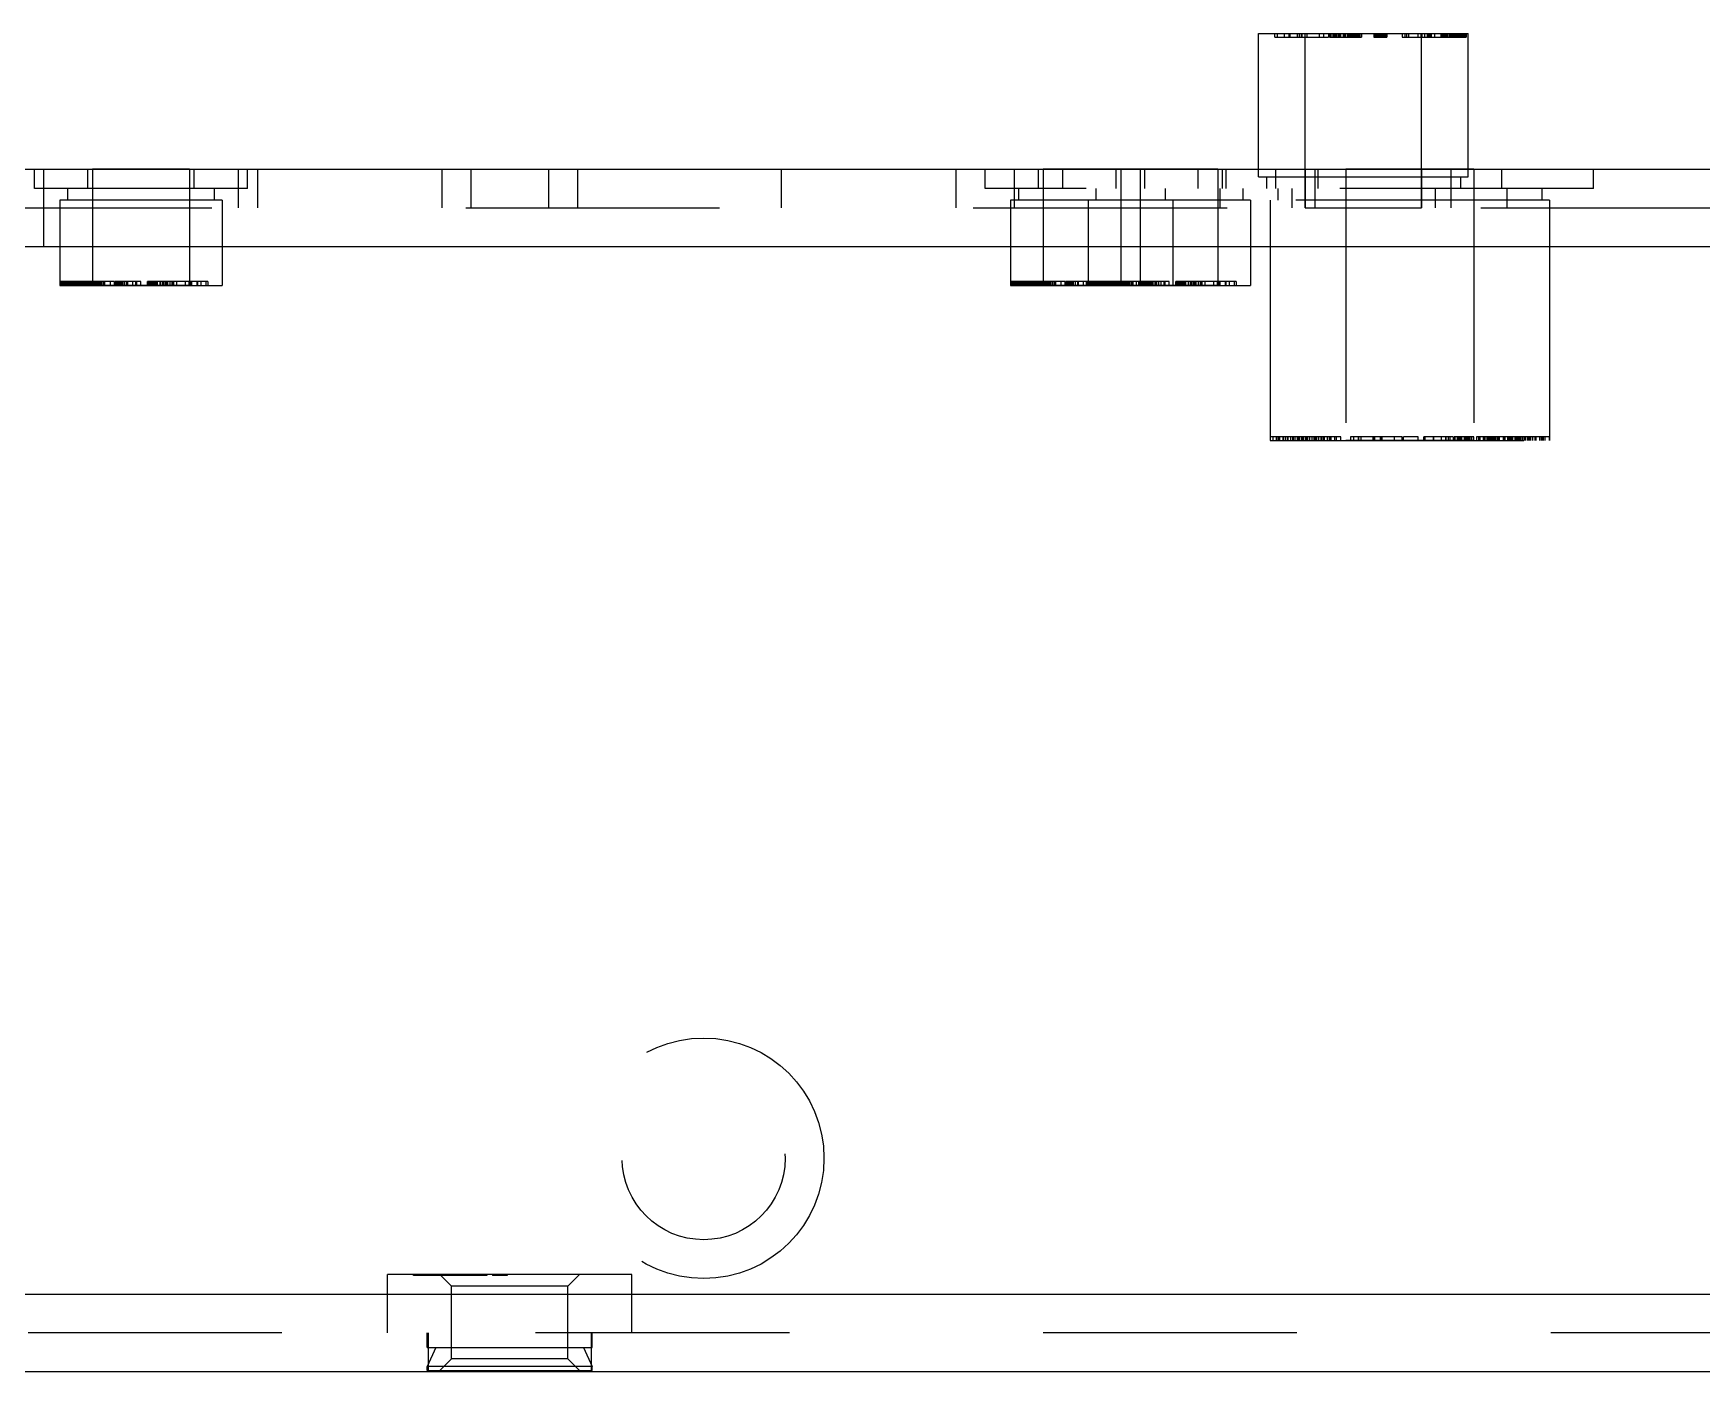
# Model space of a CAD drawing. Header units: millimetres. Extents: x 0 to 1189, y 25 to 866.
# Drawn here: x 294.63 to 337.62, y 264.84 to 299.34 of the extents above; entities that cross this region are included whole.
import ezdxf

# ---------------------------------------------------------------- set-up
doc = ezdxf.new("R2010")
doc.units = ezdxf.units.MM
doc.header["$LTSCALE"] = 65.395
doc.linetypes.add('HIDDEN', pattern=[0.2, 0.1, -0.1])
doc.layers.get('0').update_dxf_attribs({"linetype": 'CONTINUOUS'})
doc.layers.add('02___PRT_ALL_AXES', color=7, linetype='CONTINUOUS')
doc.layers.add('DEFAULT_2', color=8, linetype='HIDDEN')

msp = doc.modelspace()

# ---------------------------------------------------------------- linework, layer by layer
at = {"color": 7, "linetype": 'Continuous'}
for p, q in [((326.202, 295.838), (326.202, 299.338)), ((326.202, 299.338), (331.602, 299.338)), ((326.623, 299.238), (326.623, 299.338)), ((326.623, 299.238), (326.693, 299.238)), ((326.693, 299.238), (326.693, 299.338)), ((326.874, 299.238), (326.874, 299.338)), ((326.874, 299.238), (326.988, 299.238)), ((326.988, 299.238), (326.988, 299.338)), ((327.205, 299.238), (327.205, 299.338)), ((327.205, 299.238), (327.306, 299.238)), ((327.306, 299.238), (327.306, 299.338)), ((328.263, 299.238), (328.263, 299.338)), ((328.263, 299.238), (328.437, 299.238)), ((328.31, 299.338), (328.31, 299.238)), ((328.432, 299.338), (328.432, 299.238)), ((328.437, 299.238), (328.437, 299.338)), ((330.553, 299.238), (330.553, 299.338)), ((330.553, 299.238), (330.651, 299.238)), ((330.651, 299.238), (330.651, 299.338)), ((331.147, 299.238), (331.147, 299.338)), ((331.147, 299.238), (331.203, 299.238)), ((331.203, 299.238), (331.203, 299.338)), ((331.521, 299.238), (331.521, 299.338)), ((331.521, 299.238), (331.551, 299.238)), ((331.551, 299.238), (331.551, 299.338)), ((331.602, 295.838), (331.602, 299.338))]:
    msp.add_line(p, q, dxfattribs=at)
at = {"color": 3, "linetype": 'Continuous'}
for p, q in [((161.902, 295.838), (571.902, 295.838)), ((351.872, 293.838), (160.902, 293.838)), ((160.902, 266.838), (572.902, 266.838)), ((160.902, 264.838), (572.902, 264.838))]:
    msp.add_line(p, q, dxfattribs=at)
at = {"layer": '02___PRT_ALL_AXES', "color": 7, "linetype": 'Continuous'}
for p, q in [((326.202, 295.838), (326.202, 299.338)), ((331.602, 295.838), (331.602, 299.338))]:
    msp.add_line(p, q, dxfattribs=at)
at = {"layer": '02___PRT_ALL_AXES', "color": 8, "linetype": 'HIDDEN'}
for p, q in [((327.402, 294.838), (327.402, 299.338)), ((327.402, 299.338), (330.402, 299.338)), ((330.402, 294.838), (330.402, 299.338)), ((296.152, 295.838), (296.152, 292.838)), ((298.652, 295.838), (296.152, 295.838)), ((298.652, 295.838), (298.652, 292.838)), ((320.652, 295.838), (320.652, 292.838)), ((325.152, 295.838), (320.652, 295.838)), ((322.652, 295.838), (322.652, 292.838)), ((323.152, 295.838), (323.152, 292.838)), ((325.152, 295.838), (325.152, 292.838)), ((326.202, 295.638), (326.202, 295.838)), ((328.452, 295.838), (328.452, 288.838)), ((331.752, 295.838), (328.452, 295.838)), ((331.602, 295.638), (331.602, 295.838)), ((331.752, 295.838), (331.752, 288.838)), ((295.312, 295.038), (295.312, 292.838)), ((299.492, 295.038), (299.492, 292.838)), ((319.812, 295.038), (319.812, 292.838)), ((321.812, 295.038), (321.812, 292.838)), ((323.992, 295.038), (323.992, 292.838)), ((325.992, 295.038), (325.992, 292.838)), ((326.502, 295.038), (326.502, 288.838)), ((333.702, 295.038), (333.702, 288.938)), ((327.402, 294.838), (330.402, 294.838)), ((298.652, 292.838), (296.152, 292.838)), ((325.152, 292.838), (320.652, 292.838)), ((331.752, 288.838), (328.452, 288.838))]:
    msp.add_line(p, q, dxfattribs=at)
at = {"layer": 'DEFAULT_2', "color": 8, "linetype": 'HIDDEN'}
for p, q in [((326.693, 299.238), (326.874, 299.238)), ((326.988, 299.238), (327.205, 299.238)), ((327.008, 299.338), (327.008, 299.238)), ((327.249, 299.338), (327.249, 299.238)), ((327.306, 299.238), (328.002, 299.238)), ((327.319, 299.338), (327.319, 299.238)), ((327.447, 299.338), (327.447, 299.238)), ((327.761, 299.338), (327.761, 299.238)), ((327.874, 299.338), (327.874, 299.238)), ((328.002, 299.338), (328.002, 299.238)), ((328.03, 299.338), (328.03, 299.238)), ((328.03, 299.238), (328.263, 299.238)), ((328.038, 299.338), (328.038, 299.238)), ((328.065, 299.338), (328.065, 299.238)), ((328.118, 299.338), (328.118, 299.238)), ((328.132, 299.338), (328.132, 299.238)), ((328.144, 299.338), (328.144, 299.238)), ((328.16, 299.338), (328.16, 299.238)), ((328.176, 299.338), (328.176, 299.238)), ((328.191, 299.338), (328.191, 299.238)), ((328.197, 299.338), (328.197, 299.238)), ((328.212, 299.338), (328.212, 299.238)), ((328.262, 299.338), (328.262, 299.238)), ((328.296, 299.338), (328.296, 299.238)), ((328.315, 299.338), (328.315, 299.238)), ((328.385, 299.338), (328.385, 299.238)), ((328.387, 299.338), (328.387, 299.238)), ((328.405, 299.338), (328.405, 299.238)), ((328.422, 299.338), (328.422, 299.238)), ((328.437, 299.238), (328.853, 299.238)), ((328.486, 299.338), (328.486, 299.238)), ((328.492, 299.338), (328.492, 299.238)), ((328.504, 299.338), (328.504, 299.238)), ((328.517, 299.338), (328.517, 299.238)), ((328.534, 299.338), (328.534, 299.238)), ((328.539, 299.338), (328.539, 299.238)), ((328.573, 299.338), (328.573, 299.238)), ((328.575, 299.338), (328.575, 299.238)), ((328.584, 299.338), (328.584, 299.238)), ((328.604, 299.338), (328.604, 299.238)), ((328.607, 299.338), (328.607, 299.238)), ((328.633, 299.338), (328.633, 299.238)), ((328.635, 299.338), (328.635, 299.238)), ((328.657, 299.338), (328.657, 299.238)), ((328.658, 299.338), (328.658, 299.238)), ((328.662, 299.338), (328.662, 299.238)), ((328.671, 299.338), (328.671, 299.238)), ((328.677, 299.338), (328.677, 299.238)), ((328.68, 299.338), (328.68, 299.238)), ((328.684, 299.338), (328.684, 299.238)), ((328.713, 299.338), (328.713, 299.238)), ((328.723, 299.338), (328.723, 299.238)), ((328.731, 299.338), (328.731, 299.238)), ((328.742, 299.338), (328.742, 299.238)), ((328.751, 299.338), (328.751, 299.238)), ((328.753, 299.338), (328.753, 299.238)), ((328.764, 299.338), (328.764, 299.238)), ((328.779, 299.338), (328.779, 299.238)), ((328.782, 299.338), (328.782, 299.238)), ((328.786, 299.338), (328.786, 299.238)), ((328.806, 299.338), (328.806, 299.238)), ((328.844, 299.338), (328.844, 299.238)), ((328.85, 299.338), (328.85, 299.238)), ((328.853, 299.338), (328.853, 299.238)), ((329.17, 299.338), (329.17, 299.238)), ((329.17, 299.238), (329.509, 299.238)), ((329.186, 299.338), (329.186, 299.238)), ((329.224, 299.338), (329.224, 299.238)), ((329.249, 299.338), (329.249, 299.238)), ((329.279, 299.338), (329.279, 299.238)), ((329.311, 299.338), (329.311, 299.238)), ((329.319, 299.338), (329.319, 299.238)), ((329.32, 299.338), (329.32, 299.238)), ((329.328, 299.338), (329.328, 299.238)), ((329.351, 299.338), (329.351, 299.238)), ((329.36, 299.338), (329.36, 299.238)), ((329.36, 299.338), (329.36, 299.238)), ((329.369, 299.338), (329.369, 299.238)), ((329.4, 299.338), (329.4, 299.238)), ((329.431, 299.338), (329.431, 299.238)), ((329.456, 299.338), (329.456, 299.238)), ((329.493, 299.338), (329.493, 299.238)), ((329.509, 299.338), (329.509, 299.238)), ((329.9, 299.338), (329.9, 299.238)), ((329.9, 299.238), (330.553, 299.238)), ((329.967, 299.338), (329.967, 299.238)), ((329.975, 299.338), (329.975, 299.238)), ((330.018, 299.338), (330.018, 299.238)), ((330.067, 299.338), (330.067, 299.238)), ((330.069, 299.338), (330.069, 299.238)), ((330.304, 299.338), (330.304, 299.238)), ((330.379, 299.338), (330.379, 299.238)), ((330.406, 299.338), (330.406, 299.238)), ((330.479, 299.338), (330.479, 299.238)), ((330.481, 299.338), (330.481, 299.238)), ((330.574, 299.338), (330.574, 299.238)), ((330.606, 299.338), (330.606, 299.238)), ((330.634, 299.338), (330.634, 299.238)), ((330.649, 299.338), (330.649, 299.238)), ((330.651, 299.238), (331.147, 299.238)), ((330.738, 299.338), (330.738, 299.238)), ((330.898, 299.338), (330.898, 299.238)), ((330.9, 299.338), (330.9, 299.238)), ((330.928, 299.338), (330.928, 299.238)), ((330.938, 299.338), (330.938, 299.238)), ((330.971, 299.338), (330.971, 299.238)), ((331.004, 299.338), (331.004, 299.238)), ((331.007, 299.338), (331.007, 299.238)), ((331.019, 299.338), (331.019, 299.238)), ((331.031, 299.338), (331.031, 299.238)), ((331.051, 299.338), (331.051, 299.238)), ((331.056, 299.338), (331.056, 299.238)), ((331.058, 299.338), (331.058, 299.238)), ((331.07, 299.338), (331.07, 299.238)), ((331.114, 299.338), (331.114, 299.238)), ((331.126, 299.338), (331.126, 299.238)), ((331.153, 299.338), (331.153, 299.238)), ((331.197, 299.338), (331.197, 299.238)), ((331.203, 299.238), (331.521, 299.238)), ((331.206, 299.338), (331.206, 299.238)), ((331.233, 299.338), (331.233, 299.238)), ((331.264, 299.338), (331.264, 299.238)), ((331.266, 299.338), (331.266, 299.238)), ((331.298, 299.338), (331.298, 299.238)), ((331.305, 299.338), (331.305, 299.238)), ((331.325, 299.338), (331.325, 299.238)), ((331.349, 299.338), (331.349, 299.238)), ((331.363, 299.338), (331.363, 299.238)), ((331.38, 299.338), (331.38, 299.238)), ((331.394, 299.338), (331.394, 299.238)), ((331.416, 299.338), (331.416, 299.238)), ((331.419, 299.338), (331.419, 299.238)), ((331.444, 299.338), (331.444, 299.238)), ((331.444, 299.338), (331.444, 299.238)), ((331.447, 299.338), (331.447, 299.238)), ((331.48, 299.338), (331.48, 299.238)), ((331.513, 299.338), (331.513, 299.238)), ((331.551, 299.238), (331.552, 299.238)), ((331.552, 299.338), (331.552, 299.238)), ((294.66, 295.338), (294.66, 295.838)), ((294.902, 293.838), (294.902, 295.838)), ((296.031, 295.338), (296.031, 295.838)), ((296.152, 295.838), (296.152, 294.838)), ((298.652, 295.838), (298.652, 294.838)), ((298.773, 295.338), (298.773, 295.838)), ((299.902, 295.838), (299.902, 294.838)), ((300.145, 295.338), (300.145, 295.838)), ((300.402, 295.838), (300.402, 294.838)), ((305.152, 295.838), (305.152, 294.838)), ((305.902, 295.838), (305.902, 294.838)), ((307.902, 295.838), (307.902, 294.838)), ((308.652, 295.838), (308.652, 294.838)), ((313.902, 295.838), (313.902, 294.838)), ((318.402, 295.838), (318.402, 294.838)), ((319.16, 295.338), (319.16, 295.838)), ((319.902, 295.838), (319.902, 294.838)), ((320.531, 295.338), (320.531, 295.838)), ((320.652, 295.838), (320.652, 294.838)), ((321.16, 295.338), (321.16, 295.838)), ((322.531, 295.338), (322.531, 295.838)), ((322.652, 295.838), (322.652, 294.838)), ((323.152, 295.838), (323.152, 294.838)), ((323.273, 295.338), (323.273, 295.838)), ((324.645, 295.338), (324.645, 295.838)), ((325.152, 295.838), (325.152, 294.838)), ((325.273, 295.338), (325.273, 295.838)), ((325.368, 295.338), (325.368, 295.838)), ((326.202, 295.638), (326.202, 295.838)), ((326.645, 295.338), (326.645, 295.838)), ((327.402, 295.838), (327.402, 294.838)), ((327.652, 295.838), (327.652, 294.838)), ((327.735, 295.338), (327.735, 295.838)), ((328.452, 295.838), (328.452, 294.838)), ((330.402, 295.838), (330.402, 294.838)), ((331.152, 295.838), (331.152, 294.838)), ((331.602, 295.638), (331.602, 295.838)), ((331.752, 295.838), (331.752, 294.838)), ((332.469, 295.338), (332.469, 295.838)), ((334.836, 295.338), (334.836, 295.838)), ((326.202, 295.638), (331.602, 295.638)), ((326.402, 295.638), (326.402, 295.338)), ((331.402, 295.638), (331.402, 295.338)), ((300.145, 295.338), (294.66, 295.338)), ((295.312, 295.038), (295.312, 292.838)), ((299.492, 295.038), (295.312, 295.038)), ((295.512, 295.338), (295.512, 295.038)), ((299.292, 295.338), (299.292, 295.038)), ((299.492, 295.038), (299.492, 292.838)), ((334.836, 295.338), (319.16, 295.338)), ((319.812, 295.038), (319.812, 292.838)), ((325.992, 295.038), (319.812, 295.038)), ((320.012, 295.338), (320.012, 295.038)), ((321.812, 295.038), (321.812, 292.838)), ((322.012, 295.338), (322.012, 295.038)), ((323.792, 295.338), (323.792, 295.038)), ((323.992, 295.038), (323.992, 292.838)), ((325.207, 295.338), (325.207, 294.838)), ((325.792, 295.338), (325.792, 295.038)), ((325.992, 295.038), (325.992, 292.838)), ((326.502, 295.038), (326.502, 288.838)), ((333.702, 295.038), (326.502, 295.038)), ((326.702, 295.338), (326.702, 295.038)), ((327.055, 295.338), (327.055, 294.838)), ((330.75, 295.338), (330.75, 294.838)), ((332.597, 295.338), (332.597, 294.838)), ((333.502, 295.338), (333.502, 295.038)), ((333.702, 295.038), (333.702, 288.938)), ((161.902, 294.838), (351.872, 294.838)), ((295.312, 292.838), (299.492, 292.838)), ((295.339, 292.838), (295.339, 292.938)), ((296.72, 292.938), (295.339, 292.938)), ((295.342, 292.838), (295.342, 292.938)), ((295.36, 292.838), (295.36, 292.938)), ((295.362, 292.938), (295.362, 292.838)), ((295.381, 292.838), (295.381, 292.938)), ((295.386, 292.838), (295.386, 292.938)), ((295.414, 292.838), (295.414, 292.938)), ((295.415, 292.838), (295.415, 292.938)), ((295.42, 292.838), (295.42, 292.938)), ((295.424, 292.838), (295.424, 292.938)), ((295.426, 292.838), (295.426, 292.938)), ((295.431, 292.838), (295.431, 292.938)), ((295.448, 292.838), (295.448, 292.938)), ((295.459, 292.838), (295.459, 292.938)), ((295.461, 292.838), (295.461, 292.938)), ((295.464, 292.838), (295.464, 292.938)), ((295.475, 292.838), (295.475, 292.938)), ((295.479, 292.838), (295.479, 292.938)), ((295.513, 292.838), (295.513, 292.938)), ((295.514, 292.838), (295.514, 292.938)), ((295.52, 292.838), (295.52, 292.938)), ((295.533, 292.838), (295.533, 292.938)), ((295.546, 292.838), (295.546, 292.938)), ((295.56, 292.838), (295.56, 292.938)), ((295.581, 292.838), (295.581, 292.938)), ((295.597, 292.838), (295.597, 292.938)), ((295.63, 292.838), (295.63, 292.938)), ((295.635, 292.838), (295.635, 292.938)), ((295.666, 292.838), (295.666, 292.938)), ((295.673, 292.838), (295.673, 292.938)), ((295.677, 292.838), (295.677, 292.938)), ((295.706, 292.838), (295.706, 292.938)), ((295.724, 292.838), (295.724, 292.938)), ((295.735, 292.838), (295.735, 292.938)), ((295.737, 292.838), (295.737, 292.938)), ((295.744, 292.838), (295.744, 292.938)), ((295.761, 292.838), (295.761, 292.938)), ((295.777, 292.838), (295.777, 292.938)), ((295.782, 292.838), (295.782, 292.938)), ((295.788, 292.838), (295.788, 292.938)), ((295.8, 292.838), (295.8, 292.938)), ((295.802, 292.838), (295.802, 292.938)), ((295.814, 292.838), (295.814, 292.938)), ((295.829, 292.838), (295.829, 292.938)), ((295.843, 292.838), (295.843, 292.938)), ((295.865, 292.838), (295.865, 292.938)), ((295.878, 292.838), (295.878, 292.938)), ((295.885, 292.838), (295.885, 292.938)), ((295.891, 292.838), (295.891, 292.938)), ((295.892, 292.838), (295.892, 292.938)), ((295.903, 292.838), (295.903, 292.938)), ((295.909, 292.838), (295.909, 292.938)), ((295.918, 292.838), (295.918, 292.938)), ((295.923, 292.838), (295.923, 292.938)), ((295.929, 292.838), (295.929, 292.938)), ((295.93, 292.838), (295.93, 292.938)), ((295.936, 292.838), (295.936, 292.938)), ((295.944, 292.838), (295.944, 292.938)), ((295.947, 292.838), (295.947, 292.938)), ((295.957, 292.838), (295.957, 292.938)), ((295.958, 292.838), (295.958, 292.938)), ((295.96, 292.838), (295.96, 292.938)), ((295.964, 292.838), (295.964, 292.938)), ((295.968, 292.838), (295.968, 292.938)), ((295.969, 292.838), (295.969, 292.938)), ((295.978, 292.838), (295.978, 292.938)), ((295.992, 292.838), (295.992, 292.938)), ((295.993, 292.838), (295.993, 292.938)), ((296, 292.838), (296, 292.938)), ((296.019, 292.838), (296.019, 292.938)), ((296.026, 292.838), (296.026, 292.938)), ((296.031, 292.838), (296.031, 292.938)), ((296.034, 292.838), (296.034, 292.938)), ((296.034, 292.838), (296.034, 292.938)), ((296.036, 292.838), (296.036, 292.938)), ((296.037, 292.938), (296.037, 292.838)), ((296.039, 292.838), (296.039, 292.938)), ((296.04, 292.838), (296.04, 292.938)), ((296.042, 292.838), (296.042, 292.938)), ((296.044, 292.838), (296.044, 292.938)), ((296.045, 292.838), (296.045, 292.938)), ((296.051, 292.838), (296.051, 292.938)), ((296.059, 292.838), (296.059, 292.938)), ((296.078, 292.838), (296.078, 292.938)), ((296.086, 292.838), (296.086, 292.938)), ((296.101, 292.838), (296.101, 292.938)), ((296.109, 292.938), (296.109, 292.838)), ((296.118, 292.838), (296.118, 292.938)), ((296.154, 292.838), (296.154, 292.938)), ((296.169, 292.838), (296.169, 292.938)), ((296.172, 292.838), (296.172, 292.938)), ((296.173, 292.838), (296.173, 292.938)), ((296.208, 292.838), (296.208, 292.938)), ((296.221, 292.838), (296.221, 292.938)), ((296.257, 292.838), (296.257, 292.938)), ((296.257, 292.838), (296.257, 292.938)), ((296.261, 292.838), (296.261, 292.938)), ((296.276, 292.838), (296.276, 292.938)), ((296.291, 292.838), (296.291, 292.938)), ((296.321, 292.838), (296.321, 292.938)), ((296.323, 292.838), (296.323, 292.938)), ((296.328, 292.838), (296.328, 292.938)), ((296.338, 292.838), (296.338, 292.938)), ((296.343, 292.838), (296.343, 292.938)), ((296.379, 292.838), (296.379, 292.938)), ((296.389, 292.838), (296.389, 292.938)), ((296.391, 292.838), (296.391, 292.938)), ((296.395, 292.838), (296.395, 292.938)), ((296.437, 292.838), (296.437, 292.938)), ((296.465, 292.838), (296.465, 292.938)), ((296.474, 292.838), (296.474, 292.938)), ((296.617, 292.838), (296.617, 292.938)), ((296.72, 292.838), (296.72, 292.938)), ((296.735, 292.838), (296.735, 292.938)), ((297.402, 292.938), (296.735, 292.938)), ((296.736, 292.838), (296.736, 292.938)), ((296.752, 292.838), (296.752, 292.938)), ((296.782, 292.838), (296.782, 292.938)), ((296.797, 292.838), (296.797, 292.938)), ((296.812, 292.838), (296.812, 292.938)), ((296.822, 292.838), (296.822, 292.938)), ((296.824, 292.838), (296.824, 292.938)), ((296.843, 292.838), (296.843, 292.938)), ((296.847, 292.838), (296.847, 292.938)), ((296.853, 292.838), (296.853, 292.938)), ((296.868, 292.838), (296.868, 292.938)), ((296.88, 292.838), (296.88, 292.938)), ((296.894, 292.838), (296.894, 292.938)), ((296.911, 292.938), (296.911, 292.838)), ((296.922, 292.838), (296.922, 292.938)), ((296.932, 292.838), (296.932, 292.938)), ((296.934, 292.838), (296.934, 292.938)), ((296.981, 292.838), (296.981, 292.938)), ((296.985, 292.838), (296.985, 292.938)), ((297.041, 292.838), (297.041, 292.938)), ((297.06, 292.838), (297.06, 292.938)), ((297.191, 292.838), (297.191, 292.938)), ((297.263, 292.938), (297.263, 292.838)), ((297.298, 292.838), (297.298, 292.938)), ((297.402, 292.838), (297.402, 292.938)), ((297.57, 292.838), (297.57, 292.938)), ((299.125, 292.938), (297.57, 292.938)), ((297.573, 292.838), (297.573, 292.938)), ((297.581, 292.838), (297.581, 292.938)), ((297.61, 292.838), (297.61, 292.938)), ((297.611, 292.838), (297.611, 292.938)), ((297.651, 292.838), (297.651, 292.938)), ((297.657, 292.838), (297.657, 292.938)), ((297.658, 292.838), (297.658, 292.938)), ((297.665, 292.838), (297.665, 292.938)), ((297.673, 292.838), (297.673, 292.938)), ((297.698, 292.838), (297.698, 292.938)), ((297.707, 292.838), (297.707, 292.938)), ((297.709, 292.838), (297.709, 292.938)), ((297.714, 292.938), (297.714, 292.838)), ((297.739, 292.838), (297.739, 292.938)), ((297.773, 292.838), (297.773, 292.938)), ((297.795, 292.838), (297.795, 292.938)), ((297.829, 292.838), (297.829, 292.938)), ((297.897, 292.838), (297.897, 292.938)), ((297.903, 292.838), (297.903, 292.938)), ((297.953, 292.838), (297.953, 292.938)), ((297.961, 292.838), (297.961, 292.938)), ((297.994, 292.838), (297.994, 292.938)), ((298.034, 292.838), (298.034, 292.938)), ((298.064, 292.838), (298.064, 292.938)), ((298.091, 292.838), (298.091, 292.938)), ((298.156, 292.838), (298.156, 292.938)), ((298.204, 292.838), (298.204, 292.938)), ((298.219, 292.938), (298.219, 292.838)), ((298.247, 292.838), (298.247, 292.938)), ((298.324, 292.838), (298.324, 292.938)), ((298.552, 292.838), (298.552, 292.938)), ((298.637, 292.938), (298.637, 292.838)), ((298.643, 292.838), (298.643, 292.938)), ((298.689, 292.838), (298.689, 292.938)), ((298.707, 292.938), (298.707, 292.838)), ((298.848, 292.838), (298.848, 292.938)), ((298.86, 292.938), (298.86, 292.838)), ((298.942, 292.938), (298.942, 292.838)), ((299.073, 292.938), (299.073, 292.838)), ((299.125, 292.938), (299.125, 292.838)), ((319.812, 292.838), (325.992, 292.838)), ((319.839, 292.838), (319.839, 292.938)), ((321.22, 292.938), (319.839, 292.938)), ((319.842, 292.838), (319.842, 292.938)), ((319.86, 292.838), (319.86, 292.938)), ((319.862, 292.938), (319.862, 292.838)), ((319.881, 292.838), (319.881, 292.938)), ((319.886, 292.838), (319.886, 292.938)), ((319.914, 292.838), (319.914, 292.938)), ((319.915, 292.838), (319.915, 292.938)), ((319.92, 292.838), (319.92, 292.938)), ((319.924, 292.838), (319.924, 292.938)), ((319.926, 292.838), (319.926, 292.938)), ((319.931, 292.838), (319.931, 292.938)), ((319.948, 292.838), (319.948, 292.938)), ((319.959, 292.838), (319.959, 292.938)), ((319.961, 292.838), (319.961, 292.938)), ((319.964, 292.838), (319.964, 292.938)), ((319.975, 292.838), (319.975, 292.938)), ((319.979, 292.838), (319.979, 292.938)), ((320.013, 292.838), (320.013, 292.938)), ((320.014, 292.838), (320.014, 292.938)), ((320.02, 292.838), (320.02, 292.938)), ((320.033, 292.838), (320.033, 292.938)), ((320.046, 292.838), (320.046, 292.938)), ((320.06, 292.838), (320.06, 292.938)), ((320.081, 292.838), (320.081, 292.938)), ((320.097, 292.838), (320.097, 292.938)), ((320.13, 292.838), (320.13, 292.938)), ((320.135, 292.838), (320.135, 292.938)), ((320.166, 292.838), (320.166, 292.938)), ((320.173, 292.838), (320.173, 292.938)), ((320.177, 292.838), (320.177, 292.938)), ((320.206, 292.838), (320.206, 292.938)), ((320.224, 292.838), (320.224, 292.938)), ((320.235, 292.838), (320.235, 292.938)), ((320.237, 292.838), (320.237, 292.938)), ((320.244, 292.838), (320.244, 292.938)), ((320.261, 292.838), (320.261, 292.938)), ((320.277, 292.838), (320.277, 292.938)), ((320.282, 292.838), (320.282, 292.938)), ((320.288, 292.838), (320.288, 292.938)), ((320.3, 292.838), (320.3, 292.938)), ((320.302, 292.838), (320.302, 292.938)), ((320.314, 292.838), (320.314, 292.938)), ((320.329, 292.838), (320.329, 292.938)), ((320.343, 292.838), (320.343, 292.938)), ((320.365, 292.838), (320.365, 292.938)), ((320.378, 292.838), (320.378, 292.938)), ((320.385, 292.838), (320.385, 292.938)), ((320.391, 292.838), (320.391, 292.938)), ((320.392, 292.838), (320.392, 292.938)), ((320.403, 292.838), (320.403, 292.938)), ((320.409, 292.838), (320.409, 292.938)), ((320.418, 292.838), (320.418, 292.938)), ((320.423, 292.838), (320.423, 292.938)), ((320.429, 292.838), (320.429, 292.938)), ((320.43, 292.838), (320.43, 292.938)), ((320.436, 292.838), (320.436, 292.938)), ((320.444, 292.838), (320.444, 292.938)), ((320.447, 292.838), (320.447, 292.938)), ((320.457, 292.838), (320.457, 292.938)), ((320.458, 292.838), (320.458, 292.938)), ((320.46, 292.838), (320.46, 292.938)), ((320.464, 292.838), (320.464, 292.938)), ((320.468, 292.838), (320.468, 292.938)), ((320.469, 292.838), (320.469, 292.938)), ((320.478, 292.838), (320.478, 292.938)), ((320.492, 292.838), (320.492, 292.938)), ((320.493, 292.838), (320.493, 292.938)), ((320.5, 292.838), (320.5, 292.938)), ((320.519, 292.838), (320.519, 292.938)), ((320.526, 292.838), (320.526, 292.938)), ((320.531, 292.838), (320.531, 292.938)), ((320.534, 292.838), (320.534, 292.938)), ((320.534, 292.838), (320.534, 292.938)), ((320.536, 292.838), (320.536, 292.938)), ((320.537, 292.938), (320.537, 292.838)), ((320.539, 292.838), (320.539, 292.938)), ((320.54, 292.838), (320.54, 292.938)), ((320.542, 292.838), (320.542, 292.938)), ((320.544, 292.838), (320.544, 292.938)), ((320.545, 292.838), (320.545, 292.938)), ((320.551, 292.838), (320.551, 292.938)), ((320.559, 292.838), (320.559, 292.938)), ((320.578, 292.838), (320.578, 292.938)), ((320.586, 292.838), (320.586, 292.938)), ((320.601, 292.838), (320.601, 292.938)), ((320.609, 292.938), (320.609, 292.838)), ((320.618, 292.838), (320.618, 292.938)), ((320.654, 292.838), (320.654, 292.938)), ((320.669, 292.838), (320.669, 292.938)), ((320.672, 292.838), (320.672, 292.938)), ((320.673, 292.838), (320.673, 292.938)), ((320.708, 292.838), (320.708, 292.938)), ((320.721, 292.838), (320.721, 292.938)), ((320.757, 292.838), (320.757, 292.938)), ((320.757, 292.838), (320.757, 292.938)), ((320.761, 292.838), (320.761, 292.938)), ((320.776, 292.838), (320.776, 292.938)), ((320.791, 292.838), (320.791, 292.938)), ((320.821, 292.838), (320.821, 292.938)), ((320.823, 292.838), (320.823, 292.938)), ((320.828, 292.838), (320.828, 292.938)), ((320.838, 292.838), (320.838, 292.938)), ((320.843, 292.838), (320.843, 292.938)), ((320.879, 292.838), (320.879, 292.938)), ((320.889, 292.838), (320.889, 292.938)), ((320.891, 292.838), (320.891, 292.938)), ((320.895, 292.838), (320.895, 292.938)), ((320.937, 292.838), (320.937, 292.938)), ((320.965, 292.838), (320.965, 292.938)), ((320.974, 292.838), (320.974, 292.938)), ((321.117, 292.838), (321.117, 292.938)), ((321.22, 292.838), (321.22, 292.938)), ((321.235, 292.838), (321.235, 292.938)), ((323.902, 292.938), (321.235, 292.938)), ((321.236, 292.838), (321.236, 292.938)), ((321.252, 292.838), (321.252, 292.938)), ((321.282, 292.838), (321.282, 292.938)), ((321.297, 292.838), (321.297, 292.938)), ((321.312, 292.838), (321.312, 292.938)), ((321.322, 292.838), (321.322, 292.938)), ((321.324, 292.838), (321.324, 292.938)), ((321.343, 292.838), (321.343, 292.938)), ((321.347, 292.838), (321.347, 292.938)), ((321.353, 292.838), (321.353, 292.938)), ((321.368, 292.838), (321.368, 292.938)), ((321.38, 292.838), (321.38, 292.938)), ((321.394, 292.838), (321.394, 292.938)), ((321.411, 292.938), (321.411, 292.838)), ((321.422, 292.838), (321.422, 292.938)), ((321.432, 292.838), (321.432, 292.938)), ((321.434, 292.838), (321.434, 292.938)), ((321.481, 292.838), (321.481, 292.938)), ((321.485, 292.838), (321.485, 292.938)), ((321.541, 292.838), (321.541, 292.938)), ((321.56, 292.838), (321.56, 292.938)), ((321.691, 292.838), (321.691, 292.938)), ((321.763, 292.938), (321.763, 292.838)), ((321.798, 292.838), (321.798, 292.938)), ((321.839, 292.838), (321.839, 292.938)), ((321.842, 292.838), (321.842, 292.938)), ((321.86, 292.838), (321.86, 292.938)), ((321.862, 292.938), (321.862, 292.838)), ((321.881, 292.838), (321.881, 292.938)), ((321.886, 292.838), (321.886, 292.938)), ((321.902, 292.838), (321.902, 292.938)), ((321.914, 292.838), (321.914, 292.938)), ((321.915, 292.838), (321.915, 292.938)), ((321.92, 292.838), (321.92, 292.938)), ((321.924, 292.838), (321.924, 292.938)), ((321.926, 292.838), (321.926, 292.938)), ((321.931, 292.838), (321.931, 292.938)), ((321.948, 292.838), (321.948, 292.938)), ((321.959, 292.838), (321.959, 292.938)), ((321.961, 292.838), (321.961, 292.938)), ((321.964, 292.838), (321.964, 292.938)), ((321.975, 292.838), (321.975, 292.938)), ((321.979, 292.838), (321.979, 292.938)), ((322.013, 292.838), (322.013, 292.938)), ((322.014, 292.838), (322.014, 292.938)), ((322.02, 292.838), (322.02, 292.938)), ((322.033, 292.838), (322.033, 292.938)), ((322.046, 292.838), (322.046, 292.938)), ((322.06, 292.838), (322.06, 292.938)), ((322.07, 292.838), (322.07, 292.938)), ((322.073, 292.838), (322.073, 292.938)), ((322.081, 292.838), (322.081, 292.938)), ((322.097, 292.838), (322.097, 292.938)), ((322.11, 292.838), (322.11, 292.938)), ((322.111, 292.838), (322.111, 292.938)), ((322.13, 292.838), (322.13, 292.938)), ((322.135, 292.838), (322.135, 292.938)), ((322.151, 292.838), (322.151, 292.938)), ((322.157, 292.838), (322.157, 292.938)), ((322.158, 292.838), (322.158, 292.938)), ((322.165, 292.838), (322.165, 292.938)), ((322.166, 292.838), (322.166, 292.938)), ((322.173, 292.838), (322.173, 292.938)), ((322.173, 292.838), (322.173, 292.938)), ((322.177, 292.838), (322.177, 292.938)), ((322.198, 292.838), (322.198, 292.938)), ((322.206, 292.838), (322.206, 292.938)), ((322.207, 292.838), (322.207, 292.938)), ((322.209, 292.838), (322.209, 292.938)), ((322.214, 292.938), (322.214, 292.838)), ((322.224, 292.838), (322.224, 292.938)), ((322.235, 292.838), (322.235, 292.938)), ((322.237, 292.838), (322.237, 292.938)), ((322.239, 292.838), (322.239, 292.938)), ((322.244, 292.838), (322.244, 292.938)), ((322.261, 292.838), (322.261, 292.938)), ((322.273, 292.838), (322.273, 292.938)), ((322.277, 292.838), (322.277, 292.938)), ((322.282, 292.838), (322.282, 292.938)), ((322.288, 292.838), (322.288, 292.938)), ((322.295, 292.838), (322.295, 292.938)), ((322.3, 292.838), (322.3, 292.938)), ((322.302, 292.838), (322.302, 292.938)), ((322.314, 292.838), (322.314, 292.938)), ((322.329, 292.838), (322.329, 292.938)), ((322.329, 292.838), (322.329, 292.938)), ((322.343, 292.838), (322.343, 292.938)), ((322.365, 292.838), (322.365, 292.938)), ((322.378, 292.838), (322.378, 292.938)), ((322.385, 292.838), (322.385, 292.938)), ((322.391, 292.838), (322.391, 292.938)), ((322.392, 292.838), (322.392, 292.938)), ((322.397, 292.838), (322.397, 292.938)), ((322.403, 292.838), (322.403, 292.938)), ((322.409, 292.838), (322.409, 292.938)), ((322.418, 292.838), (322.418, 292.938)), ((322.423, 292.838), (322.423, 292.938)), ((322.429, 292.838), (322.429, 292.938)), ((322.43, 292.838), (322.43, 292.938)), ((322.436, 292.838), (322.436, 292.938)), ((322.444, 292.838), (322.444, 292.938)), ((322.447, 292.838), (322.447, 292.938)), ((322.453, 292.838), (322.453, 292.938)), ((322.457, 292.838), (322.457, 292.938)), ((322.458, 292.838), (322.458, 292.938)), ((322.46, 292.838), (322.46, 292.938)), ((322.461, 292.838), (322.461, 292.938)), ((322.464, 292.838), (322.464, 292.938)), ((322.468, 292.838), (322.468, 292.938)), ((322.469, 292.838), (322.469, 292.938)), ((322.478, 292.838), (322.478, 292.938)), ((322.492, 292.838), (322.492, 292.938)), ((322.493, 292.838), (322.493, 292.938)), ((322.494, 292.838), (322.494, 292.938)), ((322.5, 292.838), (322.5, 292.938)), ((322.519, 292.838), (322.519, 292.938)), ((322.526, 292.838), (322.526, 292.938)), ((322.531, 292.838), (322.531, 292.938)), ((322.534, 292.838), (322.534, 292.938)), ((322.534, 292.838), (322.534, 292.938)), ((322.534, 292.838), (322.534, 292.938)), ((322.536, 292.838), (322.536, 292.938)), ((322.537, 292.938), (322.537, 292.838)), ((322.539, 292.838), (322.539, 292.938)), ((322.54, 292.838), (322.54, 292.938)), ((322.542, 292.838), (322.542, 292.938)), ((322.544, 292.838), (322.544, 292.938)), ((322.545, 292.838), (322.545, 292.938)), ((322.551, 292.838), (322.551, 292.938)), ((322.559, 292.838), (322.559, 292.938)), ((322.564, 292.838), (322.564, 292.938)), ((322.578, 292.838), (322.578, 292.938)), ((322.586, 292.838), (322.586, 292.938)), ((322.591, 292.838), (322.591, 292.938)), ((322.601, 292.838), (322.601, 292.938)), ((322.609, 292.938), (322.609, 292.838)), ((322.618, 292.838), (322.618, 292.938)), ((322.654, 292.838), (322.654, 292.938)), ((322.656, 292.838), (322.656, 292.938)), ((322.669, 292.838), (322.669, 292.938)), ((322.672, 292.838), (322.672, 292.938)), ((322.673, 292.838), (322.673, 292.938)), ((322.704, 292.838), (322.704, 292.938)), ((322.708, 292.838), (322.708, 292.938)), ((322.719, 292.938), (322.719, 292.838)), ((322.721, 292.838), (322.721, 292.938)), ((322.747, 292.838), (322.747, 292.938)), ((322.757, 292.838), (322.757, 292.938)), ((322.757, 292.838), (322.757, 292.938)), ((322.761, 292.838), (322.761, 292.938)), ((322.776, 292.838), (322.776, 292.938)), ((322.791, 292.838), (322.791, 292.938)), ((322.821, 292.838), (322.821, 292.938)), ((322.823, 292.838), (322.823, 292.938)), ((322.824, 292.838), (322.824, 292.938)), ((322.828, 292.838), (322.828, 292.938)), ((322.838, 292.838), (322.838, 292.938)), ((322.843, 292.838), (322.843, 292.938)), ((322.879, 292.838), (322.879, 292.938)), ((322.889, 292.838), (322.889, 292.938)), ((322.891, 292.838), (322.891, 292.938)), ((322.895, 292.838), (322.895, 292.938)), ((322.937, 292.838), (322.937, 292.938)), ((322.965, 292.838), (322.965, 292.938)), ((322.974, 292.838), (322.974, 292.938)), ((323.052, 292.838), (323.052, 292.938)), ((323.117, 292.838), (323.117, 292.938)), ((323.137, 292.938), (323.137, 292.838)), ((323.143, 292.838), (323.143, 292.938)), ((323.189, 292.838), (323.189, 292.938)), ((323.207, 292.938), (323.207, 292.838)), ((323.22, 292.838), (323.22, 292.938)), ((323.235, 292.838), (323.235, 292.938)), ((323.236, 292.838), (323.236, 292.938)), ((323.252, 292.838), (323.252, 292.938)), ((323.282, 292.838), (323.282, 292.938)), ((323.297, 292.838), (323.297, 292.938)), ((323.312, 292.838), (323.312, 292.938)), ((323.322, 292.838), (323.322, 292.938)), ((323.324, 292.838), (323.324, 292.938)), ((323.343, 292.838), (323.343, 292.938)), ((323.347, 292.838), (323.347, 292.938)), ((323.348, 292.838), (323.348, 292.938)), ((323.353, 292.838), (323.353, 292.938)), ((323.36, 292.938), (323.36, 292.838)), ((323.368, 292.838), (323.368, 292.938)), ((323.38, 292.838), (323.38, 292.938)), ((323.394, 292.838), (323.394, 292.938)), ((323.411, 292.938), (323.411, 292.838)), ((323.422, 292.838), (323.422, 292.938)), ((323.432, 292.838), (323.432, 292.938)), ((323.434, 292.838), (323.434, 292.938)), ((323.442, 292.938), (323.442, 292.838)), ((323.481, 292.838), (323.481, 292.938)), ((323.485, 292.838), (323.485, 292.938)), ((323.541, 292.838), (323.541, 292.938)), ((323.56, 292.838), (323.56, 292.938)), ((323.573, 292.938), (323.573, 292.838)), ((323.625, 292.938), (323.625, 292.838)), ((323.691, 292.838), (323.691, 292.938)), ((323.763, 292.938), (323.763, 292.838)), ((323.798, 292.838), (323.798, 292.938)), ((323.902, 292.838), (323.902, 292.938)), ((324.07, 292.838), (324.07, 292.938)), ((325.625, 292.938), (324.07, 292.938)), ((324.073, 292.838), (324.073, 292.938)), ((324.081, 292.838), (324.081, 292.938)), ((324.11, 292.838), (324.11, 292.938)), ((324.111, 292.838), (324.111, 292.938)), ((324.151, 292.838), (324.151, 292.938)), ((324.157, 292.838), (324.157, 292.938)), ((324.158, 292.838), (324.158, 292.938)), ((324.165, 292.838), (324.165, 292.938)), ((324.173, 292.838), (324.173, 292.938)), ((324.198, 292.838), (324.198, 292.938)), ((324.207, 292.838), (324.207, 292.938)), ((324.209, 292.838), (324.209, 292.938)), ((324.214, 292.938), (324.214, 292.838)), ((324.239, 292.838), (324.239, 292.938)), ((324.273, 292.838), (324.273, 292.938)), ((324.295, 292.838), (324.295, 292.938)), ((324.329, 292.838), (324.329, 292.938)), ((324.397, 292.838), (324.397, 292.938)), ((324.403, 292.838), (324.403, 292.938)), ((324.453, 292.838), (324.453, 292.938)), ((324.461, 292.838), (324.461, 292.938)), ((324.494, 292.838), (324.494, 292.938)), ((324.534, 292.838), (324.534, 292.938)), ((324.564, 292.838), (324.564, 292.938)), ((324.591, 292.838), (324.591, 292.938)), ((324.656, 292.838), (324.656, 292.938)), ((324.704, 292.838), (324.704, 292.938)), ((324.719, 292.938), (324.719, 292.838)), ((324.747, 292.838), (324.747, 292.938)), ((324.824, 292.838), (324.824, 292.938)), ((325.052, 292.838), (325.052, 292.938)), ((325.137, 292.938), (325.137, 292.838)), ((325.143, 292.838), (325.143, 292.938)), ((325.189, 292.838), (325.189, 292.938)), ((325.207, 292.938), (325.207, 292.838)), ((325.348, 292.838), (325.348, 292.938)), ((325.36, 292.938), (325.36, 292.838)), ((325.442, 292.938), (325.442, 292.838)), ((325.573, 292.938), (325.573, 292.838)), ((325.625, 292.938), (325.625, 292.838)), ((326.502, 288.938), (326.502, 288.838)), ((328.322, 288.938), (326.502, 288.938)), ((326.573, 288.938), (326.573, 288.838)), ((326.658, 288.938), (326.658, 288.838)), ((326.664, 288.838), (326.664, 288.938)), ((326.704, 288.838), (326.704, 288.938)), ((326.719, 288.938), (326.719, 288.838)), ((326.741, 288.838), (326.741, 288.938)), ((326.753, 288.838), (326.753, 288.938)), ((326.839, 288.838), (326.839, 288.938)), ((326.851, 288.838), (326.851, 288.938)), ((326.9, 288.838), (326.9, 288.938)), ((326.957, 288.838), (326.957, 288.938)), ((326.964, 288.838), (326.964, 288.938)), ((327.033, 288.838), (327.033, 288.938)), ((327.083, 288.838), (327.083, 288.938)), ((327.103, 288.838), (327.103, 288.938)), ((327.134, 288.938), (327.134, 288.838)), ((327.209, 288.838), (327.209, 288.938)), ((327.215, 288.838), (327.215, 288.938)), ((327.22, 288.838), (327.22, 288.938)), ((327.26, 288.838), (327.26, 288.938)), ((327.267, 288.838), (327.267, 288.938)), ((327.317, 288.838), (327.317, 288.938)), ((327.335, 288.838), (327.335, 288.938)), ((327.361, 288.838), (327.361, 288.938)), ((327.362, 288.838), (327.362, 288.938)), ((327.415, 288.838), (327.415, 288.938)), ((327.446, 288.838), (327.446, 288.938)), ((327.472, 288.838), (327.472, 288.938)), ((327.474, 288.838), (327.474, 288.938)), ((327.519, 288.838), (327.519, 288.938)), ((327.522, 288.838), (327.522, 288.938)), ((327.581, 288.838), (327.581, 288.938)), ((327.63, 288.938), (327.63, 288.838)), ((327.64, 288.838), (327.64, 288.938)), ((327.65, 288.838), (327.65, 288.938)), ((327.663, 288.838), (327.663, 288.938)), ((327.67, 288.838), (327.67, 288.938)), ((327.7, 288.838), (327.7, 288.938)), ((327.757, 288.838), (327.757, 288.938)), ((327.819, 288.938), (327.819, 288.838)), ((327.819, 288.838), (327.819, 288.938)), ((327.867, 288.838), (327.867, 288.938)), ((327.871, 288.938), (327.871, 288.838)), ((327.889, 288.838), (327.889, 288.938)), ((327.902, 288.838), (327.902, 288.938)), ((327.978, 288.838), (327.978, 288.938)), ((327.987, 288.838), (327.987, 288.938)), ((328.041, 288.838), (328.041, 288.938)), ((328.076, 288.838), (328.076, 288.938)), ((328.169, 288.838), (328.169, 288.938)), ((328.206, 288.838), (328.206, 288.938)), ((328.322, 288.838), (328.322, 288.938)), ((328.571, 288.938), (328.571, 288.838)), ((329.901, 288.938), (328.571, 288.938)), ((328.656, 288.838), (328.656, 288.938)), ((328.773, 288.838), (328.773, 288.938)), ((328.775, 288.938), (328.775, 288.838)), ((328.849, 288.838), (328.849, 288.938)), ((329.15, 288.938), (329.15, 288.838)), ((329.16, 288.838), (329.16, 288.938)), ((329.198, 288.838), (329.198, 288.938)), ((329.344, 288.838), (329.344, 288.938)), ((329.371, 288.938), (329.371, 288.838)), ((329.388, 288.838), (329.388, 288.938)), ((329.705, 288.838), (329.705, 288.938)), ((329.901, 288.838), (329.901, 288.938)), ((329.938, 288.838), (329.938, 288.938)), ((330.315, 288.938), (329.938, 288.938)), ((329.939, 288.838), (329.939, 288.938)), ((330.314, 288.838), (330.314, 288.938)), ((330.315, 288.838), (330.315, 288.938)), ((330.459, 288.838), (330.459, 288.938)), ((331.215, 288.938), (330.459, 288.938)), ((330.495, 288.838), (330.495, 288.938)), ((330.713, 288.838), (330.713, 288.938)), ((330.717, 288.838), (330.717, 288.938)), ((330.919, 288.838), (330.919, 288.938)), ((331.025, 288.838), (331.025, 288.938)), ((331.038, 288.838), (331.038, 288.938)), ((331.092, 288.838), (331.092, 288.938)), ((331.138, 288.838), (331.138, 288.938)), ((331.215, 288.938), (331.215, 288.838)), ((331.244, 288.838), (331.244, 288.938)), ((331.745, 288.938), (331.244, 288.938)), ((331.271, 288.838), (331.271, 288.938)), ((331.327, 288.838), (331.327, 288.938)), ((331.366, 288.838), (331.366, 288.938)), ((331.401, 288.838), (331.401, 288.938)), ((331.413, 288.838), (331.413, 288.938)), ((331.43, 288.838), (331.43, 288.938)), ((331.433, 288.838), (331.433, 288.938)), ((331.441, 288.838), (331.441, 288.938)), ((331.506, 288.838), (331.506, 288.938)), ((331.526, 288.838), (331.526, 288.938)), ((331.534, 288.838), (331.534, 288.938)), ((331.569, 288.838), (331.569, 288.938)), ((331.605, 288.838), (331.605, 288.938)), ((331.608, 288.838), (331.608, 288.938)), ((331.644, 288.838), (331.644, 288.938)), ((331.693, 288.838), (331.693, 288.938)), ((331.701, 288.838), (331.701, 288.938)), ((331.745, 288.838), (331.745, 288.938)), ((331.815, 288.938), (331.815, 288.838)), ((333.702, 288.938), (331.815, 288.938)), ((331.88, 288.838), (331.88, 288.938)), ((331.915, 288.838), (331.915, 288.938)), ((331.993, 288.938), (331.993, 288.838)), ((332.027, 288.838), (332.027, 288.938)), ((332.029, 288.838), (332.029, 288.938)), ((332.044, 288.838), (332.044, 288.938)), ((332.088, 288.938), (332.088, 288.838)), ((332.089, 288.838), (332.089, 288.938)), ((332.113, 288.838), (332.113, 288.938)), ((332.122, 288.838), (332.122, 288.938)), ((332.13, 288.838), (332.13, 288.938)), ((332.159, 288.838), (332.159, 288.938)), ((332.178, 288.838), (332.178, 288.938)), ((332.212, 288.838), (332.212, 288.938)), ((332.231, 288.838), (332.231, 288.938)), ((332.243, 288.938), (332.243, 288.838)), ((332.282, 288.838), (332.282, 288.938)), ((332.295, 288.838), (332.295, 288.938)), ((332.318, 288.838), (332.318, 288.938)), ((332.355, 288.838), (332.355, 288.938)), ((332.385, 288.838), (332.385, 288.938)), ((332.409, 288.838), (332.409, 288.938)), ((332.512, 288.838), (332.512, 288.938)), ((332.512, 288.838), (332.512, 288.938)), ((332.518, 288.938), (332.518, 288.838)), ((332.522, 288.838), (332.522, 288.938)), ((332.541, 288.838), (332.541, 288.938)), ((332.547, 288.838), (332.547, 288.938)), ((332.553, 288.838), (332.553, 288.938)), ((332.622, 288.838), (332.622, 288.938)), ((332.661, 288.838), (332.661, 288.938)), ((332.679, 288.838), (332.679, 288.938)), ((332.683, 288.938), (332.683, 288.838)), ((332.685, 288.938), (332.685, 288.838)), ((332.691, 288.838), (332.691, 288.938)), ((332.692, 288.838), (332.692, 288.938)), ((332.697, 288.938), (332.697, 288.838)), ((332.724, 288.838), (332.724, 288.938)), ((332.729, 288.838), (332.729, 288.938)), ((332.73, 288.838), (332.73, 288.938)), ((332.738, 288.838), (332.738, 288.938)), ((332.752, 288.838), (332.752, 288.938)), ((332.757, 288.838), (332.757, 288.938)), ((332.814, 288.838), (332.814, 288.938)), ((332.823, 288.838), (332.823, 288.938)), ((332.858, 288.838), (332.858, 288.938)), ((332.86, 288.838), (332.86, 288.938)), ((332.86, 288.838), (332.86, 288.938)), ((332.893, 288.838), (332.893, 288.938)), ((332.901, 288.838), (332.901, 288.938)), ((332.923, 288.938), (332.923, 288.838)), ((332.926, 288.838), (332.926, 288.938)), ((332.933, 288.838), (332.933, 288.938)), ((332.943, 288.838), (332.943, 288.938)), ((332.951, 288.838), (332.951, 288.938)), ((332.956, 288.838), (332.956, 288.938)), ((333.006, 288.838), (333.006, 288.938)), ((333.035, 288.938), (333.035, 288.838)), ((333.043, 288.838), (333.043, 288.938)), ((333.05, 288.838), (333.05, 288.938)), ((333.061, 288.938), (333.061, 288.838)), ((333.083, 288.838), (333.083, 288.938)), ((333.087, 288.838), (333.087, 288.938)), ((333.144, 288.838), (333.144, 288.938)), ((333.166, 288.938), (333.166, 288.838)), ((333.2, 288.838), (333.2, 288.938)), ((333.201, 288.838), (333.201, 288.938)), ((333.205, 288.838), (333.205, 288.938)), ((333.207, 288.838), (333.207, 288.938)), ((333.261, 288.838), (333.261, 288.938)), ((333.272, 288.838), (333.272, 288.938)), ((333.327, 288.838), (333.327, 288.938)), ((333.346, 288.838), (333.346, 288.938)), ((333.348, 288.838), (333.348, 288.938)), ((333.357, 288.838), (333.357, 288.938)), ((333.438, 288.938), (333.438, 288.838)), ((333.459, 288.838), (333.459, 288.938)), ((333.461, 288.838), (333.461, 288.938)), ((333.502, 288.838), (333.502, 288.938)), ((333.522, 288.938), (333.522, 288.838)), ((333.547, 288.838), (333.547, 288.938)), ((333.583, 288.838), (333.583, 288.938)), ((333.584, 288.838), (333.584, 288.938)), ((333.698, 288.938), (333.698, 288.838)), ((333.699, 288.838), (333.699, 288.938)), ((326.502, 288.838), (333.699, 288.838)), ((303.752, 265.838), (303.752, 267.338)), ((310.052, 267.338), (303.752, 267.338)), ((304.427, 267.318), (304.427, 267.338)), ((306.318, 267.318), (304.427, 267.318)), ((304.44, 267.338), (304.44, 267.318)), ((304.463, 267.338), (304.463, 267.318)), ((304.47, 267.338), (304.47, 267.318)), ((304.508, 267.338), (304.508, 267.318)), ((304.509, 267.318), (304.509, 267.338)), ((304.51, 267.338), (304.51, 267.318)), ((304.511, 267.318), (304.511, 267.338)), ((304.522, 267.338), (304.522, 267.318)), ((304.532, 267.338), (304.532, 267.318)), ((304.755, 267.338), (304.755, 267.318)), ((304.788, 267.338), (304.788, 267.318)), ((304.869, 267.338), (304.869, 267.318)), ((304.902, 267.338), (304.902, 267.318)), ((304.911, 267.338), (304.911, 267.318)), ((304.923, 267.338), (304.923, 267.318)), ((304.943, 267.338), (304.943, 267.318)), ((304.944, 267.318), (304.944, 267.338)), ((304.944, 267.338), (304.944, 267.318)), ((304.946, 267.338), (304.946, 267.318)), ((304.973, 267.338), (304.973, 267.318)), ((304.974, 267.338), (304.974, 267.318)), ((304.98, 267.338), (304.98, 267.318)), ((304.991, 267.338), (304.991, 267.318)), ((305.002, 267.338), (305.002, 267.318)), ((305.003, 267.338), (305.003, 267.318)), ((305.048, 267.338), (305.048, 267.318)), ((305.06, 267.338), (305.06, 267.318)), ((305.09, 267.338), (305.09, 267.318)), ((305.094, 267.338), (305.094, 267.318)), ((305.096, 267.338), (305.096, 267.318)), ((305.402, 267.038), (305.102, 267.338)), ((305.103, 267.318), (305.103, 267.338)), ((305.17, 267.338), (305.17, 267.318)), ((305.188, 267.338), (305.188, 267.318)), ((305.19, 267.338), (305.19, 267.318)), ((305.192, 267.338), (305.192, 267.318)), ((305.193, 267.338), (305.193, 267.318)), ((305.207, 267.338), (305.207, 267.318)), ((305.21, 267.338), (305.21, 267.318)), ((305.213, 267.318), (305.213, 267.338)), ((305.226, 267.338), (305.226, 267.318)), ((305.228, 267.318), (305.228, 267.338)), ((305.235, 267.338), (305.235, 267.318)), ((305.236, 267.338), (305.236, 267.318)), ((305.297, 267.338), (305.297, 267.318)), ((305.298, 267.338), (305.298, 267.318)), ((305.309, 267.338), (305.309, 267.318)), ((305.334, 267.338), (305.334, 267.318)), ((305.34, 267.338), (305.34, 267.318)), ((305.356, 267.338), (305.356, 267.318)), ((305.358, 267.318), (305.358, 267.338)), ((305.371, 267.338), (305.371, 267.318)), ((305.376, 267.338), (305.376, 267.318)), ((305.385, 267.338), (305.385, 267.318)), ((305.386, 267.318), (305.386, 267.338)), ((305.389, 267.318), (305.389, 267.338)), ((305.401, 267.338), (305.401, 267.318)), ((305.402, 265.168), (305.402, 267.038)), ((308.402, 267.038), (305.402, 267.038)), ((305.415, 267.338), (305.415, 267.318)), ((305.416, 267.338), (305.416, 267.318)), ((305.417, 267.318), (305.417, 267.338)), ((305.45, 267.338), (305.45, 267.318)), ((305.458, 267.338), (305.458, 267.318)), ((305.517, 267.338), (305.517, 267.318)), ((305.524, 267.338), (305.524, 267.318)), ((305.548, 267.338), (305.548, 267.318)), ((305.559, 267.318), (305.559, 267.338)), ((305.571, 267.338), (305.571, 267.318)), ((305.582, 267.338), (305.582, 267.318)), ((305.583, 267.318), (305.583, 267.338)), ((305.593, 267.318), (305.593, 267.338)), ((305.595, 267.338), (305.595, 267.318)), ((305.634, 267.338), (305.634, 267.318)), ((305.663, 267.318), (305.663, 267.338)), ((305.67, 267.338), (305.67, 267.318)), ((305.671, 267.318), (305.671, 267.338)), ((305.747, 267.338), (305.747, 267.318)), ((305.765, 267.338), (305.765, 267.318)), ((305.793, 267.318), (305.793, 267.338)), ((305.806, 267.338), (305.806, 267.318)), ((305.816, 267.338), (305.816, 267.318)), ((305.834, 267.318), (305.834, 267.338)), ((305.864, 267.338), (305.864, 267.318)), ((305.872, 267.338), (305.872, 267.318)), ((306.001, 267.338), (306.001, 267.318)), ((306.036, 267.338), (306.036, 267.318)), ((306.064, 267.338), (306.064, 267.318)), ((306.071, 267.338), (306.071, 267.318)), ((306.1, 267.338), (306.1, 267.318)), ((306.112, 267.338), (306.112, 267.318)), ((306.14, 267.338), (306.14, 267.318)), ((306.147, 267.318), (306.147, 267.338)), ((306.307, 267.338), (306.307, 267.318)), ((306.318, 267.338), (306.318, 267.318)), ((306.458, 267.338), (306.458, 267.318)), ((306.839, 267.318), (306.458, 267.318)), ((306.459, 267.338), (306.459, 267.318)), ((306.499, 267.338), (306.499, 267.318)), ((306.509, 267.338), (306.509, 267.318)), ((306.51, 267.338), (306.51, 267.318)), ((306.51, 267.338), (306.51, 267.318)), ((306.532, 267.338), (306.532, 267.318)), ((306.539, 267.338), (306.539, 267.318)), ((306.539, 267.338), (306.539, 267.318)), ((306.544, 267.338), (306.544, 267.318)), ((306.547, 267.338), (306.547, 267.318)), ((306.625, 267.338), (306.625, 267.318)), ((306.641, 267.338), (306.641, 267.318)), ((306.641, 267.338), (306.641, 267.318)), ((306.651, 267.338), (306.651, 267.318)), ((306.675, 267.338), (306.675, 267.318)), ((306.687, 267.338), (306.687, 267.318)), ((306.732, 267.338), (306.732, 267.318)), ((306.759, 267.338), (306.759, 267.318)), ((306.766, 267.338), (306.766, 267.318)), ((306.791, 267.338), (306.791, 267.318)), ((306.792, 267.318), (306.792, 267.338)), ((306.798, 267.318), (306.798, 267.338)), ((306.8, 267.338), (306.8, 267.318)), ((306.806, 267.338), (306.806, 267.318)), ((306.811, 267.338), (306.811, 267.318)), ((306.838, 267.338), (306.838, 267.318)), ((306.839, 267.318), (306.839, 267.338)), ((308.402, 267.038), (308.702, 267.338)), ((308.402, 265.168), (308.402, 267.038)), ((310.052, 265.838), (310.052, 267.338)), ((444.902, 265.838), (292.902, 265.838)), ((304.777, 265.458), (304.777, 265.838)), ((304.802, 265.838), (304.802, 264.838)), ((309.002, 265.838), (309.002, 264.838)), ((309.027, 265.458), (309.027, 265.838)), ((305.002, 265.458), (304.777, 264.968)), ((304.777, 265.458), (309.027, 265.458)), ((308.802, 265.458), (309.027, 264.968)), ((304.777, 264.868), (304.777, 264.968)), ((309.027, 264.968), (304.777, 264.968)), ((304.777, 264.868), (309.027, 264.868)), ((305.402, 265.168), (305.102, 264.868)), ((308.402, 265.168), (305.402, 265.168)), ((308.402, 265.168), (308.702, 264.868)), ((309.027, 264.868), (309.027, 264.968))]:
    msp.add_line(p, q, dxfattribs=at)
for radius in [3.1, 2.1]:
    msp.add_circle((311.902, 270.338), radius, dxfattribs=at)

doc.saveas('drawing.dxf')
